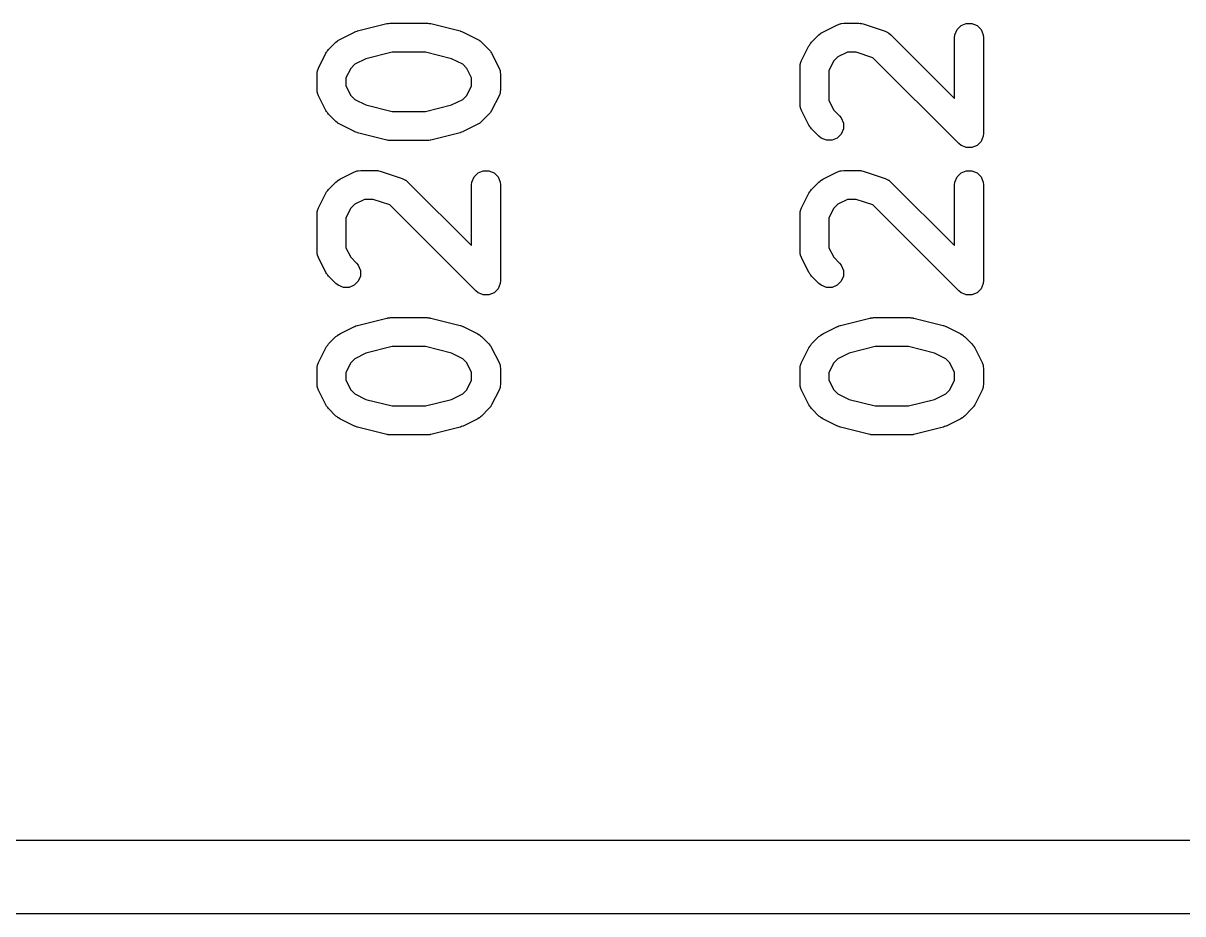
# Model space of a CAD drawing. Extents: x 164.6 to 215.9, y -98.7 to -77.7.
# Drawn here: x 184.44 to 190.44, y -97.08 to -92.47 of the extents above; entities that cross this region are included whole.
import ezdxf

# ---------------------------------------------------------------- set-up
doc = ezdxf.new("R2010")
doc.units = 0
doc.layers.add('BLACK', color=7, linetype='CONTINUOUS')

msp = doc.modelspace()

# ---------------------------------------------------------------- linework, layer by layer
at = {"layer": 'BLACK', "linetype": 'CONTINUOUS'}
for p, q in [((186.166486, -92.507047), (186.318867, -92.468952)), ((186.318867, -92.468952), (186.321404, -92.468576)), ((186.321404, -92.468576), (186.322425, -92.468154)), ((186.322425, -92.468154), (186.327927, -92.467612)), ((186.327927, -92.467612), (186.333412, -92.466801)), ((186.333412, -92.466801), (186.334507, -92.466964)), ((186.334507, -92.466964), (186.337057, -92.466713)), ((186.337057, -92.466713), (186.527533, -92.466713)), ((186.527533, -92.466713), (186.530086, -92.466964)), ((186.530086, -92.466964), (186.531178, -92.466802)), ((186.531178, -92.466802), (186.53665, -92.46761)), ((186.53665, -92.46761), (186.542165, -92.468154)), ((186.542165, -92.468154), (186.543186, -92.468577)), ((186.543186, -92.468577), (186.545723, -92.468952)), ((186.545723, -92.468952), (186.698104, -92.507047)), ((188.574944, -92.512726), (188.651135, -92.474631)), ((188.651135, -92.474631), (188.664867, -92.469376)), ((188.664867, -92.469376), (188.667554, -92.469185)), ((188.667554, -92.469185), (188.670044, -92.468154)), ((188.670044, -92.468154), (188.684676, -92.466713)), ((188.684676, -92.466713), (188.760866, -92.466713)), ((188.760866, -92.466713), (188.768271, -92.467442)), ((188.768271, -92.467442), (188.770246, -92.467302)), ((188.770246, -92.467302), (188.772843, -92.467892)), ((188.772843, -92.467892), (188.775498, -92.468154)), ((188.775498, -92.468154), (188.777329, -92.468912)), ((188.777329, -92.468912), (188.784583, -92.470562)), ((188.784583, -92.470562), (188.898869, -92.508657)), ((189.269935, -92.500045), (189.290627, -92.479353)), ((189.290627, -92.479353), (189.317663, -92.468154)), ((189.317663, -92.468154), (189.346927, -92.468154)), ((189.346927, -92.468154), (189.373963, -92.479353)), ((189.373963, -92.479353), (189.394655, -92.500045)), ((186.068644, -92.554785), (186.074944, -92.550821)), ((186.074944, -92.550821), (186.151135, -92.512726)), ((186.151135, -92.512726), (186.152204, -92.512316)), ((186.152204, -92.512316), (186.15264, -92.511994)), ((186.15264, -92.511994), (186.158785, -92.509798)), ((186.158785, -92.509798), (186.164867, -92.507471)), ((186.164867, -92.507471), (186.165406, -92.507432)), ((186.165406, -92.507432), (186.166486, -92.507047)), ((186.698104, -92.507047), (186.699183, -92.507432)), ((186.699183, -92.507432), (186.699723, -92.507471)), ((186.699723, -92.507471), (186.705804, -92.509798)), ((186.705804, -92.509798), (186.71195, -92.511994)), ((186.71195, -92.511994), (186.712385, -92.512316)), ((186.712385, -92.512316), (186.713455, -92.512726)), ((186.713455, -92.512726), (186.789645, -92.550821)), ((186.789645, -92.550821), (186.795941, -92.554784)), ((188.517357, -92.56487), (188.555452, -92.526775)), ((188.555452, -92.526775), (188.561201, -92.522056)), ((188.561201, -92.522056), (188.562501, -92.520558)), ((188.562501, -92.520558), (188.56476, -92.519136)), ((188.56476, -92.519136), (188.566817, -92.517448)), ((188.566817, -92.517448), (188.568644, -92.51669)), ((188.568644, -92.51669), (188.574944, -92.512726)), ((188.898869, -92.508657), (188.912294, -92.514651)), ((188.912294, -92.514651), (188.914329, -92.516416)), ((188.914329, -92.516416), (188.91682, -92.517448)), ((188.91682, -92.517448), (188.928185, -92.526775)), ((188.928185, -92.526775), (189.257295, -92.855885)), ((189.257295, -92.541713), (189.258736, -92.527081)), ((189.257295, -92.855885), (189.257295, -92.541713)), ((189.258736, -92.527081), (189.269935, -92.500045)), ((189.394655, -92.500045), (189.405854, -92.527081)), ((189.405854, -92.527081), (189.407295, -92.541713)), ((189.407295, -92.541713), (189.407295, -93.036951)), ((186.009718, -92.612273), (186.01114, -92.610014)), ((186.01114, -92.610014), (186.012638, -92.608714)), ((186.012638, -92.608714), (186.017357, -92.602965)), ((186.017357, -92.602965), (186.055452, -92.56487)), ((186.055452, -92.56487), (186.061201, -92.560151)), ((186.061201, -92.560151), (186.062501, -92.558653)), ((186.062501, -92.558653), (186.06476, -92.557231)), ((186.06476, -92.557231), (186.066817, -92.555543)), ((186.066817, -92.555543), (186.068644, -92.554785)), ((186.795941, -92.554784), (186.797771, -92.555542)), ((186.797771, -92.555542), (186.799829, -92.557231)), ((186.799829, -92.557231), (186.802088, -92.558653)), ((186.802088, -92.558653), (186.803387, -92.560151)), ((186.803387, -92.560151), (186.809136, -92.564869)), ((186.809136, -92.564869), (186.847232, -92.602964)), ((186.847232, -92.602964), (186.851952, -92.608715)), ((186.851952, -92.608715), (186.85345, -92.610014)), ((186.85345, -92.610014), (186.854869, -92.612269)), ((188.465213, -92.660553), (188.503308, -92.584362)), ((188.503308, -92.584362), (188.507272, -92.578062)), ((188.507272, -92.578062), (188.50803, -92.576235)), ((188.50803, -92.576235), (188.509718, -92.574178)), ((188.509718, -92.574178), (188.51114, -92.571919)), ((188.51114, -92.571919), (188.512638, -92.570619)), ((188.512638, -92.570619), (188.517357, -92.56487)), ((185.965213, -92.698648), (186.003308, -92.622457)), ((186.003308, -92.622457), (186.007272, -92.616157)), ((186.007272, -92.616157), (186.00803, -92.61433)), ((186.00803, -92.61433), (186.009718, -92.612273)), ((186.210851, -92.650572), (186.152911, -92.679542)), ((186.346291, -92.616713), (186.210851, -92.650572)), ((186.518299, -92.616713), (186.346291, -92.616713)), ((186.653738, -92.650572), (186.518299, -92.616713)), ((186.711677, -92.679542), (186.653738, -92.650572)), ((186.854869, -92.612269), (186.85656, -92.614329)), ((186.85656, -92.614329), (186.857318, -92.616159)), ((186.857318, -92.616159), (186.861282, -92.622457)), ((186.861282, -92.622457), (186.899377, -92.698648)), ((188.459958, -92.674285), (188.465213, -92.660553)), ((188.632029, -92.662329), (188.607295, -92.711798)), ((188.652911, -92.641447), (188.632029, -92.662329)), ((188.702381, -92.616713), (188.652911, -92.641447)), ((188.748696, -92.616713), (188.702381, -92.616713)), ((188.834638, -92.64536), (188.748696, -92.616713)), ((189.279262, -93.089984), (188.834638, -92.64536)), ((185.957295, -92.732189), (185.958736, -92.717557)), ((185.958736, -92.717557), (185.959767, -92.715067)), ((185.959767, -92.715067), (185.959958, -92.71238)), ((185.959958, -92.71238), (185.965213, -92.698648)), ((186.132029, -92.700424), (186.107295, -92.749893)), ((186.152911, -92.679542), (186.132029, -92.700424)), ((186.732561, -92.700425), (186.711677, -92.679542)), ((186.757295, -92.749893), (186.732561, -92.700425)), ((186.899377, -92.698648), (186.904632, -92.71238)), ((186.904632, -92.71238), (186.904822, -92.715067)), ((186.904822, -92.715067), (186.905854, -92.717557)), ((186.905854, -92.717557), (186.907295, -92.732189)), ((188.457295, -92.694094), (188.458736, -92.679462)), ((188.457295, -92.88457), (188.457295, -92.694094)), ((188.458736, -92.679462), (188.459767, -92.676972)), ((188.459767, -92.676972), (188.459958, -92.674285)), ((188.607295, -92.711798), (188.607295, -92.866865)), ((185.957295, -92.808379), (185.957295, -92.732189)), ((186.107295, -92.749893), (186.107295, -92.790674)), ((186.107295, -92.790674), (186.132029, -92.840143)), ((186.732561, -92.840142), (186.757295, -92.790674)), ((186.757295, -92.790674), (186.757295, -92.749893)), ((186.907295, -92.732189), (186.907295, -92.808379)), ((185.958736, -92.823011), (185.957295, -92.808379)), ((185.959767, -92.8255), (185.958736, -92.823011)), ((185.959958, -92.828188), (185.959767, -92.8255)), ((185.965213, -92.84192), (185.959958, -92.828188)), ((186.003308, -92.918111), (185.965213, -92.84192)), ((186.132029, -92.840143), (186.152911, -92.861025)), ((186.711677, -92.861025), (186.732561, -92.840142)), ((186.899377, -92.84192), (186.861282, -92.918111)), ((186.904632, -92.828188), (186.899377, -92.84192)), ((186.904822, -92.8255), (186.904632, -92.828188)), ((186.905854, -92.823011), (186.904822, -92.8255)), ((186.907295, -92.808379), (186.905854, -92.823011)), ((186.152911, -92.861025), (186.21085, -92.889995)), ((186.21085, -92.889995), (186.346292, -92.923856)), ((186.518298, -92.923856), (186.653737, -92.889995)), ((186.653737, -92.889995), (186.711677, -92.861025)), ((188.458736, -92.899202), (188.457295, -92.88457)), ((188.459767, -92.901691), (188.458736, -92.899202)), ((188.459958, -92.904379), (188.459767, -92.901691)), ((188.465213, -92.918111), (188.459958, -92.904379)), ((188.607295, -92.866865), (188.632029, -92.916333)), ((186.007272, -92.92441), (186.003308, -92.918111)), ((186.00803, -92.926238), (186.007272, -92.92441)), ((186.009718, -92.928294), (186.00803, -92.926238)), ((186.01114, -92.930554), (186.009718, -92.928294)), ((186.012638, -92.931853), (186.01114, -92.930554)), ((186.017357, -92.937603), (186.012638, -92.931853)), ((186.055452, -92.975698), (186.017357, -92.937603)), ((186.346292, -92.923856), (186.518298, -92.923856)), ((186.847232, -92.937604), (186.809136, -92.975699)), ((186.851952, -92.931852), (186.847232, -92.937604)), ((186.85345, -92.930554), (186.851952, -92.931852)), ((186.854869, -92.928298), (186.85345, -92.930554)), ((186.85656, -92.926239), (186.854869, -92.928298)), ((186.857318, -92.924408), (186.85656, -92.926239)), ((186.861282, -92.918111), (186.857318, -92.924408)), ((188.503308, -92.994301), (188.465213, -92.918111)), ((188.632029, -92.916333), (188.661519, -92.945824)), ((188.661519, -92.945824), (188.670846, -92.957189)), ((188.670846, -92.957189), (188.682044, -92.984225)), ((186.061201, -92.980416), (186.055452, -92.975698)), ((186.062501, -92.981915), (186.061201, -92.980416)), ((186.06476, -92.983336), (186.062501, -92.981915)), ((186.066817, -92.985025), (186.06476, -92.983336)), ((186.068644, -92.985782), (186.066817, -92.985025)), ((186.074944, -92.989747), (186.068644, -92.985782)), ((186.151135, -93.027842), (186.074944, -92.989747)), ((186.152204, -93.028251), (186.151135, -93.027842)), ((186.15264, -93.028574), (186.152204, -93.028251)), ((186.158791, -93.030772), (186.15264, -93.028574)), ((186.164867, -93.033097), (186.158791, -93.030772)), ((186.705798, -93.030772), (186.699723, -93.033097)), ((186.71195, -93.028574), (186.705798, -93.030772)), ((186.712385, -93.028251), (186.71195, -93.028574)), ((186.713455, -93.027842), (186.712385, -93.028251)), ((186.789645, -92.989747), (186.713455, -93.027842)), ((186.795941, -92.985783), (186.789645, -92.989747)), ((186.797771, -92.985026), (186.795941, -92.985783)), ((186.799829, -92.983336), (186.797771, -92.985026)), ((186.802088, -92.981915), (186.799829, -92.983336)), ((186.803387, -92.980416), (186.802088, -92.981915)), ((186.809136, -92.975699), (186.803387, -92.980416)), ((188.507271, -93.000597), (188.503308, -92.994301)), ((188.508029, -93.002427), (188.507271, -93.000597)), ((188.509718, -93.004485), (188.508029, -93.002427)), ((188.51114, -93.006744), (188.509718, -93.004485)), ((188.512638, -93.008043), (188.51114, -93.006744)), ((188.517356, -93.013792), (188.512638, -93.008043)), ((188.555451, -93.051888), (188.517356, -93.013792)), ((188.682044, -93.013488), (188.670845, -93.040524)), ((188.682044, -92.984225), (188.682044, -93.013488)), ((186.165405, -93.033135), (186.164867, -93.033097)), ((186.166485, -93.033521), (186.165405, -93.033135)), ((186.318867, -93.071617), (186.166485, -93.033521)), ((186.321403, -93.071992), (186.318867, -93.071617)), ((186.322425, -93.072415), (186.321403, -93.071992)), ((186.327937, -93.072957), (186.322425, -93.072415)), ((186.333411, -93.073767), (186.327937, -93.072957)), ((186.334503, -93.073604), (186.333411, -93.073767)), ((186.337057, -93.073856), (186.334503, -93.073604)), ((186.527533, -93.073856), (186.337057, -93.073856)), ((186.530086, -93.073604), (186.527533, -93.073856)), ((186.531179, -93.073767), (186.530086, -93.073604)), ((186.536653, -93.072957), (186.531179, -93.073767)), ((186.542165, -93.072415), (186.536653, -93.072957)), ((186.543185, -93.071992), (186.542165, -93.072415)), ((186.545724, -93.071617), (186.543185, -93.071992)), ((186.698105, -93.033521), (186.545724, -93.071617)), ((186.699184, -93.033135), (186.698105, -93.033521)), ((186.699723, -93.033097), (186.699184, -93.033135)), ((188.566816, -93.061216), (188.555451, -93.051888)), ((188.593852, -93.072415), (188.566816, -93.061216)), ((188.623115, -93.072415), (188.593852, -93.072415)), ((188.650152, -93.061217), (188.623115, -93.072415)), ((188.670845, -93.040524), (188.650152, -93.061217)), ((189.290627, -93.099312), (189.279262, -93.089984)), ((189.394656, -93.078619), (189.373963, -93.099312)), ((189.405854, -93.051583), (189.394656, -93.078619)), ((189.407295, -93.036951), (189.405854, -93.051583)), ((189.309744, -93.10723), (189.290627, -93.099312)), ((189.317663, -93.11051), (189.309744, -93.10723)), ((189.317664, -93.11051), (189.317663, -93.11051)), ((189.346927, -93.11051), (189.317664, -93.11051)), ((189.373963, -93.099312), (189.346927, -93.11051)), ((186.074944, -93.274631), (186.151135, -93.236536)), ((186.151135, -93.236536), (186.164867, -93.231281)), ((186.164867, -93.231281), (186.167554, -93.23109)), ((186.167554, -93.23109), (186.170044, -93.230059)), ((186.170044, -93.230059), (186.184676, -93.228618)), ((186.184676, -93.228618), (186.260866, -93.228618)), ((186.260866, -93.228618), (186.268271, -93.229347)), ((186.268271, -93.229347), (186.270246, -93.229207)), ((186.270246, -93.229207), (186.272843, -93.229797)), ((186.272843, -93.229797), (186.275498, -93.230059)), ((186.275498, -93.230059), (186.277329, -93.230817)), ((186.277329, -93.230817), (186.284583, -93.232467)), ((186.284583, -93.232467), (186.398869, -93.270562)), ((186.398869, -93.270562), (186.412294, -93.276556)), ((186.758736, -93.288986), (186.769935, -93.26195)), ((186.769935, -93.26195), (186.790627, -93.241258)), ((186.790627, -93.241258), (186.817663, -93.230059)), ((186.817663, -93.230059), (186.846927, -93.230059)), ((186.846927, -93.230059), (186.873963, -93.241258)), ((186.873963, -93.241258), (186.894655, -93.26195)), ((186.894655, -93.26195), (186.905854, -93.288986)), ((188.574944, -93.274631), (188.651135, -93.236536)), ((188.651135, -93.236536), (188.664867, -93.231281)), ((188.664867, -93.231281), (188.667554, -93.23109)), ((188.667554, -93.23109), (188.670044, -93.230059)), ((188.670044, -93.230059), (188.684676, -93.228618)), ((188.684676, -93.228618), (188.760866, -93.228618)), ((188.760866, -93.228618), (188.768271, -93.229347)), ((188.768271, -93.229347), (188.770246, -93.229207)), ((188.770246, -93.229207), (188.772843, -93.229797)), ((188.772843, -93.229797), (188.775498, -93.230059)), ((188.775498, -93.230059), (188.777329, -93.230817)), ((188.777329, -93.230817), (188.784583, -93.232467)), ((188.784583, -93.232467), (188.898869, -93.270562)), ((188.898869, -93.270562), (188.912294, -93.276556)), ((189.258736, -93.288986), (189.269935, -93.26195)), ((189.269935, -93.26195), (189.290627, -93.241258)), ((189.290627, -93.241258), (189.317663, -93.230059)), ((189.317663, -93.230059), (189.346927, -93.230059)), ((189.346927, -93.230059), (189.373963, -93.241258)), ((189.373963, -93.241258), (189.394655, -93.26195)), ((189.394655, -93.26195), (189.405854, -93.288986)), ((186.012638, -93.332524), (186.017357, -93.326775)), ((186.017357, -93.326775), (186.055452, -93.28868)), ((186.055452, -93.28868), (186.061201, -93.283961)), ((186.061201, -93.283961), (186.062501, -93.282463)), ((186.062501, -93.282463), (186.06476, -93.281041)), ((186.06476, -93.281041), (186.066817, -93.279353)), ((186.066817, -93.279353), (186.068644, -93.278595)), ((186.068644, -93.278595), (186.074944, -93.274631)), ((186.412294, -93.276556), (186.414329, -93.278321)), ((186.414329, -93.278321), (186.41682, -93.279353)), ((186.41682, -93.279353), (186.428185, -93.28868)), ((186.428185, -93.28868), (186.757295, -93.61779)), ((186.757295, -93.303618), (186.758736, -93.288986)), ((186.757295, -93.61779), (186.757295, -93.303618)), ((186.905854, -93.288986), (186.907295, -93.303618)), ((186.907295, -93.303618), (186.907295, -93.798856)), ((188.512638, -93.332524), (188.517357, -93.326775)), ((188.517357, -93.326775), (188.555452, -93.28868)), ((188.555452, -93.28868), (188.561201, -93.283961)), ((188.561201, -93.283961), (188.562501, -93.282463)), ((188.562501, -93.282463), (188.56476, -93.281041)), ((188.56476, -93.281041), (188.566817, -93.279353)), ((188.566817, -93.279353), (188.568644, -93.278595)), ((188.568644, -93.278595), (188.574944, -93.274631)), ((188.912294, -93.276556), (188.914329, -93.278321)), ((188.914329, -93.278321), (188.91682, -93.279353)), ((188.91682, -93.279353), (188.928185, -93.28868)), ((188.928185, -93.28868), (189.257295, -93.61779)), ((189.257295, -93.303618), (189.258736, -93.288986)), ((189.257295, -93.61779), (189.257295, -93.303618)), ((189.405854, -93.288986), (189.407295, -93.303618)), ((189.407295, -93.303618), (189.407295, -93.798856)), ((185.965213, -93.422458), (186.003308, -93.346267)), ((186.003308, -93.346267), (186.007272, -93.339967)), ((186.007272, -93.339967), (186.00803, -93.33814)), ((186.00803, -93.33814), (186.009718, -93.336083)), ((186.009718, -93.336083), (186.01114, -93.333824)), ((186.01114, -93.333824), (186.012638, -93.332524)), ((186.202381, -93.378618), (186.152911, -93.403352)), ((186.248696, -93.378618), (186.202381, -93.378618)), ((186.334638, -93.407265), (186.248696, -93.378618)), ((188.465213, -93.422458), (188.503308, -93.346267)), ((188.503308, -93.346267), (188.507272, -93.339967)), ((188.507272, -93.339967), (188.50803, -93.33814)), ((188.50803, -93.33814), (188.509718, -93.336083)), ((188.509718, -93.336083), (188.51114, -93.333824)), ((188.51114, -93.333824), (188.512638, -93.332524)), ((188.702381, -93.378618), (188.652911, -93.403352)), ((188.748696, -93.378618), (188.702381, -93.378618)), ((188.834638, -93.407265), (188.748696, -93.378618)), ((185.957295, -93.455999), (185.958736, -93.441367)), ((185.958736, -93.441367), (185.959767, -93.438877)), ((185.959767, -93.438877), (185.959958, -93.43619)), ((185.959958, -93.43619), (185.965213, -93.422458)), ((186.132029, -93.424234), (186.107295, -93.473703)), ((186.152911, -93.403352), (186.132029, -93.424234)), ((186.779262, -93.851889), (186.334638, -93.407265)), ((188.457295, -93.455999), (188.458736, -93.441367)), ((188.458736, -93.441367), (188.459767, -93.438877)), ((188.459767, -93.438877), (188.459958, -93.43619)), ((188.459958, -93.43619), (188.465213, -93.422458)), ((188.632029, -93.424234), (188.607295, -93.473703)), ((188.652911, -93.403352), (188.632029, -93.424234)), ((189.279262, -93.851889), (188.834638, -93.407265)), ((185.957295, -93.646475), (185.957295, -93.455999)), ((186.107295, -93.473703), (186.107295, -93.62877)), ((188.457295, -93.646475), (188.457295, -93.455999)), ((188.607295, -93.473703), (188.607295, -93.62877)), ((186.107295, -93.62877), (186.132029, -93.678238)), ((188.607295, -93.62877), (188.632029, -93.678238)), ((185.958736, -93.661107), (185.957295, -93.646475)), ((185.959767, -93.663596), (185.958736, -93.661107)), ((185.959958, -93.666284), (185.959767, -93.663596)), ((185.965213, -93.680016), (185.959958, -93.666284)), ((186.003308, -93.756206), (185.965213, -93.680016)), ((186.132029, -93.678238), (186.161519, -93.707729)), ((188.458736, -93.661107), (188.457295, -93.646475)), ((188.459767, -93.663596), (188.458736, -93.661107)), ((188.459958, -93.666284), (188.459767, -93.663596)), ((188.465213, -93.680016), (188.459958, -93.666284)), ((188.503308, -93.756206), (188.465213, -93.680016)), ((188.632029, -93.678238), (188.661519, -93.707729)), ((186.161519, -93.707729), (186.170846, -93.719094)), ((186.170846, -93.719094), (186.182044, -93.74613)), ((186.182044, -93.74613), (186.182044, -93.775393)), ((188.661519, -93.707729), (188.670846, -93.719094)), ((188.670846, -93.719094), (188.682044, -93.74613)), ((188.682044, -93.74613), (188.682044, -93.775393)), ((186.007271, -93.762502), (186.003308, -93.756206)), ((186.008029, -93.764332), (186.007271, -93.762502)), ((186.009718, -93.76639), (186.008029, -93.764332)), ((186.01114, -93.768649), (186.009718, -93.76639)), ((186.012638, -93.769948), (186.01114, -93.768649)), ((186.017356, -93.775697), (186.012638, -93.769948)), ((186.055451, -93.813793), (186.017356, -93.775697)), ((186.170845, -93.802429), (186.150152, -93.823122)), ((186.182044, -93.775393), (186.170845, -93.802429)), ((186.907295, -93.798856), (186.905854, -93.813488)), ((188.507271, -93.762502), (188.503308, -93.756206)), ((188.508029, -93.764332), (188.507271, -93.762502)), ((188.509718, -93.76639), (188.508029, -93.764332)), ((188.51114, -93.768649), (188.509718, -93.76639)), ((188.512638, -93.769948), (188.51114, -93.768649)), ((188.517356, -93.775697), (188.512638, -93.769948)), ((188.555451, -93.813793), (188.517356, -93.775697)), ((188.670845, -93.802429), (188.650152, -93.823122)), ((188.682044, -93.775393), (188.670845, -93.802429)), ((189.407295, -93.798856), (189.405854, -93.813488)), ((186.066816, -93.823121), (186.055451, -93.813793)), ((186.093852, -93.83432), (186.066816, -93.823121)), ((186.123115, -93.83432), (186.093852, -93.83432)), ((186.150152, -93.823122), (186.123115, -93.83432)), ((186.790627, -93.861217), (186.779262, -93.851889)), ((186.809744, -93.869135), (186.790627, -93.861217)), ((186.817663, -93.872415), (186.809744, -93.869135)), ((186.873963, -93.861217), (186.846927, -93.872415)), ((186.894656, -93.840524), (186.873963, -93.861217)), ((186.905854, -93.813488), (186.894656, -93.840524)), ((188.566816, -93.823121), (188.555451, -93.813793)), ((188.593852, -93.83432), (188.566816, -93.823121)), ((188.623115, -93.83432), (188.593852, -93.83432)), ((188.650152, -93.823122), (188.623115, -93.83432)), ((189.290627, -93.861217), (189.279262, -93.851889)), ((189.309744, -93.869135), (189.290627, -93.861217)), ((189.317663, -93.872415), (189.309744, -93.869135)), ((189.373963, -93.861217), (189.346927, -93.872415)), ((189.394656, -93.840524), (189.373963, -93.861217)), ((189.405854, -93.813488), (189.394656, -93.840524)), ((186.817664, -93.872415), (186.817663, -93.872415)), ((186.846927, -93.872415), (186.817664, -93.872415)), ((189.317664, -93.872415), (189.317663, -93.872415)), ((189.346927, -93.872415), (189.317664, -93.872415)), ((186.322425, -93.991964), (186.327927, -93.991422)), ((186.327927, -93.991422), (186.333412, -93.990611)), ((186.333412, -93.990611), (186.334507, -93.990774)), ((186.334507, -93.990774), (186.337057, -93.990523)), ((186.337057, -93.990523), (186.527533, -93.990523)), ((186.527533, -93.990523), (186.530086, -93.990774)), ((186.530086, -93.990774), (186.531178, -93.990612)), ((186.531178, -93.990612), (186.53665, -93.99142)), ((186.53665, -93.99142), (186.542165, -93.991964)), ((188.822425, -93.991964), (188.827927, -93.991422)), ((188.827927, -93.991422), (188.833412, -93.990611)), ((188.833412, -93.990611), (188.834507, -93.990774)), ((188.834507, -93.990774), (188.837057, -93.990523)), ((188.837057, -93.990523), (189.027533, -93.990523)), ((189.027533, -93.990523), (189.030086, -93.990774)), ((189.030086, -93.990774), (189.031178, -93.990612)), ((189.031178, -93.990612), (189.03665, -93.99142)), ((189.03665, -93.99142), (189.042165, -93.991964)), ((186.074944, -94.074631), (186.151135, -94.036536)), ((186.151135, -94.036536), (186.152204, -94.036126)), ((186.152204, -94.036126), (186.15264, -94.035804)), ((186.15264, -94.035804), (186.158785, -94.033608)), ((186.158785, -94.033608), (186.164867, -94.031281)), ((186.164867, -94.031281), (186.165406, -94.031242)), ((186.165406, -94.031242), (186.166486, -94.030857)), ((186.166486, -94.030857), (186.318867, -93.992762)), ((186.318867, -93.992762), (186.321404, -93.992386)), ((186.321404, -93.992386), (186.322425, -93.991964)), ((186.542165, -93.991964), (186.543186, -93.992387)), ((186.543186, -93.992387), (186.545723, -93.992762)), ((186.545723, -93.992762), (186.698104, -94.030857)), ((186.698104, -94.030857), (186.699183, -94.031242)), ((186.699183, -94.031242), (186.699723, -94.031281)), ((186.699723, -94.031281), (186.705804, -94.033608)), ((186.705804, -94.033608), (186.71195, -94.035804)), ((186.71195, -94.035804), (186.712385, -94.036126)), ((186.712385, -94.036126), (186.713455, -94.036536)), ((186.713455, -94.036536), (186.789645, -94.074631)), ((188.574944, -94.074631), (188.651135, -94.036536)), ((188.651135, -94.036536), (188.652204, -94.036126)), ((188.652204, -94.036126), (188.65264, -94.035804)), ((188.65264, -94.035804), (188.658785, -94.033608)), ((188.658785, -94.033608), (188.664867, -94.031281)), ((188.664867, -94.031281), (188.665406, -94.031242)), ((188.665406, -94.031242), (188.666486, -94.030857)), ((188.666486, -94.030857), (188.818867, -93.992762)), ((188.818867, -93.992762), (188.821404, -93.992386)), ((188.821404, -93.992386), (188.822425, -93.991964)), ((189.042165, -93.991964), (189.043186, -93.992387)), ((189.043186, -93.992387), (189.045723, -93.992762)), ((189.045723, -93.992762), (189.198104, -94.030857)), ((189.198104, -94.030857), (189.199183, -94.031242)), ((189.199183, -94.031242), (189.199723, -94.031281)), ((189.199723, -94.031281), (189.205804, -94.033608)), ((189.205804, -94.033608), (189.21195, -94.035804)), ((189.21195, -94.035804), (189.212385, -94.036126)), ((189.212385, -94.036126), (189.213455, -94.036536)), ((189.213455, -94.036536), (189.289645, -94.074631)), ((186.017357, -94.126775), (186.055452, -94.08868)), ((186.055452, -94.08868), (186.061201, -94.083961)), ((186.061201, -94.083961), (186.062501, -94.082463)), ((186.062501, -94.082463), (186.06476, -94.081041)), ((186.06476, -94.081041), (186.066817, -94.079353)), ((186.066817, -94.079353), (186.068644, -94.078595)), ((186.068644, -94.078595), (186.074944, -94.074631)), ((186.789645, -94.074631), (186.795941, -94.078594)), ((186.795941, -94.078594), (186.797771, -94.079352)), ((186.797771, -94.079352), (186.799829, -94.081041)), ((186.799829, -94.081041), (186.802088, -94.082463)), ((186.802088, -94.082463), (186.803387, -94.083961)), ((186.803387, -94.083961), (186.809136, -94.088679)), ((186.809136, -94.088679), (186.847232, -94.126774)), ((188.517357, -94.126775), (188.555452, -94.08868)), ((188.555452, -94.08868), (188.561201, -94.083961)), ((188.561201, -94.083961), (188.562501, -94.082463)), ((188.562501, -94.082463), (188.56476, -94.081041)), ((188.56476, -94.081041), (188.566817, -94.079353)), ((188.566817, -94.079353), (188.568644, -94.078595)), ((188.568644, -94.078595), (188.574944, -94.074631)), ((189.289645, -94.074631), (189.295941, -94.078594)), ((189.295941, -94.078594), (189.297771, -94.079352)), ((189.297771, -94.079352), (189.299829, -94.081041)), ((189.299829, -94.081041), (189.302088, -94.082463)), ((189.302088, -94.082463), (189.303387, -94.083961)), ((189.303387, -94.083961), (189.309136, -94.088679)), ((189.309136, -94.088679), (189.347232, -94.126774)), ((185.965213, -94.222458), (186.003308, -94.146267)), ((186.003308, -94.146267), (186.007272, -94.139967)), ((186.007272, -94.139967), (186.00803, -94.13814)), ((186.00803, -94.13814), (186.009718, -94.136083)), ((186.009718, -94.136083), (186.01114, -94.133824)), ((186.01114, -94.133824), (186.012638, -94.132524)), ((186.012638, -94.132524), (186.017357, -94.126775)), ((186.346291, -94.140523), (186.210851, -94.174382)), ((186.518299, -94.140523), (186.346291, -94.140523)), ((186.653738, -94.174382), (186.518299, -94.140523)), ((186.847232, -94.126774), (186.851952, -94.132525)), ((186.851952, -94.132525), (186.85345, -94.133824)), ((186.85345, -94.133824), (186.854869, -94.136079)), ((186.854869, -94.136079), (186.85656, -94.138139)), ((186.85656, -94.138139), (186.857318, -94.139969)), ((186.857318, -94.139969), (186.861282, -94.146267)), ((186.861282, -94.146267), (186.899377, -94.222458)), ((188.465213, -94.222458), (188.503308, -94.146267)), ((188.503308, -94.146267), (188.507272, -94.139967)), ((188.507272, -94.139967), (188.50803, -94.13814)), ((188.50803, -94.13814), (188.509718, -94.136083)), ((188.509718, -94.136083), (188.51114, -94.133824)), ((188.51114, -94.133824), (188.512638, -94.132524)), ((188.512638, -94.132524), (188.517357, -94.126775)), ((188.846291, -94.140523), (188.710851, -94.174382)), ((189.018299, -94.140523), (188.846291, -94.140523)), ((189.153738, -94.174382), (189.018299, -94.140523)), ((189.347232, -94.126774), (189.351952, -94.132525)), ((189.351952, -94.132525), (189.35345, -94.133824)), ((189.35345, -94.133824), (189.354869, -94.136079)), ((189.354869, -94.136079), (189.35656, -94.138139)), ((189.35656, -94.138139), (189.357318, -94.139969)), ((189.357318, -94.139969), (189.361282, -94.146267)), ((189.361282, -94.146267), (189.399377, -94.222458)), ((185.959958, -94.23619), (185.965213, -94.222458)), ((186.132029, -94.224234), (186.107295, -94.273703)), ((186.152911, -94.203352), (186.132029, -94.224234)), ((186.210851, -94.174382), (186.152911, -94.203352)), ((186.711677, -94.203352), (186.653738, -94.174382)), ((186.732561, -94.224235), (186.711677, -94.203352)), ((186.757295, -94.273703), (186.732561, -94.224235)), ((186.899377, -94.222458), (186.904632, -94.23619)), ((188.459958, -94.23619), (188.465213, -94.222458)), ((188.632029, -94.224234), (188.607295, -94.273703)), ((188.652911, -94.203352), (188.632029, -94.224234)), ((188.710851, -94.174382), (188.652911, -94.203352)), ((189.211677, -94.203352), (189.153738, -94.174382)), ((189.232561, -94.224235), (189.211677, -94.203352)), ((189.257295, -94.273703), (189.232561, -94.224235)), ((189.399377, -94.222458), (189.404632, -94.23619)), ((185.957295, -94.255999), (185.958736, -94.241367)), ((185.957295, -94.332189), (185.957295, -94.255999)), ((185.958736, -94.241367), (185.959767, -94.238877)), ((185.959767, -94.238877), (185.959958, -94.23619)), ((186.107295, -94.273703), (186.107295, -94.314484)), ((186.757295, -94.314484), (186.757295, -94.273703)), ((186.904632, -94.23619), (186.904822, -94.238877)), ((186.904822, -94.238877), (186.905854, -94.241367)), ((186.905854, -94.241367), (186.907295, -94.255999)), ((186.907295, -94.255999), (186.907295, -94.332189)), ((188.457295, -94.255999), (188.458736, -94.241367)), ((188.457295, -94.332189), (188.457295, -94.255999)), ((188.458736, -94.241367), (188.459767, -94.238877)), ((188.459767, -94.238877), (188.459958, -94.23619)), ((188.607295, -94.273703), (188.607295, -94.314484)), ((189.257295, -94.314484), (189.257295, -94.273703)), ((189.404632, -94.23619), (189.404822, -94.238877)), ((189.404822, -94.238877), (189.405854, -94.241367)), ((189.405854, -94.241367), (189.407295, -94.255999)), ((189.407295, -94.255999), (189.407295, -94.332189)), ((185.958736, -94.346821), (185.957295, -94.332189)), ((185.959767, -94.34931), (185.958736, -94.346821)), ((185.959958, -94.351998), (185.959767, -94.34931)), ((186.107295, -94.314484), (186.132029, -94.363953)), ((186.732561, -94.363952), (186.757295, -94.314484)), ((186.904822, -94.34931), (186.904632, -94.351998)), ((186.905854, -94.346821), (186.904822, -94.34931)), ((186.907295, -94.332189), (186.905854, -94.346821)), ((188.458736, -94.346821), (188.457295, -94.332189)), ((188.459767, -94.34931), (188.458736, -94.346821)), ((188.459958, -94.351998), (188.459767, -94.34931)), ((188.607295, -94.314484), (188.632029, -94.363953)), ((189.232561, -94.363952), (189.257295, -94.314484)), ((189.404822, -94.34931), (189.404632, -94.351998)), ((189.405854, -94.346821), (189.404822, -94.34931)), ((189.407295, -94.332189), (189.405854, -94.346821)), ((185.965213, -94.36573), (185.959958, -94.351998)), ((186.003308, -94.441921), (185.965213, -94.36573)), ((186.132029, -94.363953), (186.152911, -94.384835)), ((186.152911, -94.384835), (186.21085, -94.413805)), ((186.653737, -94.413805), (186.711677, -94.384835)), ((186.711677, -94.384835), (186.732561, -94.363952)), ((186.899377, -94.36573), (186.861282, -94.441921)), ((186.904632, -94.351998), (186.899377, -94.36573)), ((188.465213, -94.36573), (188.459958, -94.351998)), ((188.503308, -94.441921), (188.465213, -94.36573)), ((188.632029, -94.363953), (188.652911, -94.384835)), ((188.652911, -94.384835), (188.71085, -94.413805)), ((189.153737, -94.413805), (189.211677, -94.384835)), ((189.211677, -94.384835), (189.232561, -94.363952)), ((189.399377, -94.36573), (189.361282, -94.441921)), ((189.404632, -94.351998), (189.399377, -94.36573)), ((186.007272, -94.44822), (186.003308, -94.441921)), ((186.00803, -94.450048), (186.007272, -94.44822)), ((186.009718, -94.452104), (186.00803, -94.450048)), ((186.01114, -94.454364), (186.009718, -94.452104)), ((186.012638, -94.455663), (186.01114, -94.454364)), ((186.017357, -94.461413), (186.012638, -94.455663)), ((186.055452, -94.499508), (186.017357, -94.461413)), ((186.21085, -94.413805), (186.346292, -94.447666)), ((186.346292, -94.447666), (186.518298, -94.447666)), ((186.518298, -94.447666), (186.653737, -94.413805)), ((186.847232, -94.461414), (186.809136, -94.499509)), ((186.851952, -94.455662), (186.847232, -94.461414)), ((186.85345, -94.454364), (186.851952, -94.455662)), ((186.854869, -94.452108), (186.85345, -94.454364)), ((186.85656, -94.450049), (186.854869, -94.452108)), ((186.857318, -94.448218), (186.85656, -94.450049)), ((186.861282, -94.441921), (186.857318, -94.448218)), ((188.507272, -94.44822), (188.503308, -94.441921)), ((188.50803, -94.450048), (188.507272, -94.44822)), ((188.509718, -94.452104), (188.50803, -94.450048)), ((188.51114, -94.454364), (188.509718, -94.452104)), ((188.512638, -94.455663), (188.51114, -94.454364)), ((188.517357, -94.461413), (188.512638, -94.455663)), ((188.555452, -94.499508), (188.517357, -94.461413)), ((188.71085, -94.413805), (188.846292, -94.447666)), ((188.846292, -94.447666), (189.018298, -94.447666)), ((189.018298, -94.447666), (189.153737, -94.413805)), ((189.347232, -94.461414), (189.309136, -94.499509)), ((189.351952, -94.455662), (189.347232, -94.461414)), ((189.35345, -94.454364), (189.351952, -94.455662)), ((189.354869, -94.452108), (189.35345, -94.454364)), ((189.35656, -94.450049), (189.354869, -94.452108)), ((189.357318, -94.448218), (189.35656, -94.450049)), ((189.361282, -94.441921), (189.357318, -94.448218)), ((186.061201, -94.504226), (186.055452, -94.499508)), ((186.062501, -94.505725), (186.061201, -94.504226)), ((186.06476, -94.507146), (186.062501, -94.505725)), ((186.066817, -94.508835), (186.06476, -94.507146)), ((186.068644, -94.509592), (186.066817, -94.508835)), ((186.074944, -94.513557), (186.068644, -94.509592)), ((186.151135, -94.551652), (186.074944, -94.513557)), ((186.789645, -94.513557), (186.713455, -94.551652)), ((186.795941, -94.509593), (186.789645, -94.513557)), ((186.797771, -94.508836), (186.795941, -94.509593)), ((186.799829, -94.507146), (186.797771, -94.508836)), ((186.802088, -94.505725), (186.799829, -94.507146)), ((186.803387, -94.504226), (186.802088, -94.505725)), ((186.809136, -94.499509), (186.803387, -94.504226)), ((188.561201, -94.504226), (188.555452, -94.499508)), ((188.562501, -94.505725), (188.561201, -94.504226)), ((188.56476, -94.507146), (188.562501, -94.505725)), ((188.566817, -94.508835), (188.56476, -94.507146)), ((188.568644, -94.509592), (188.566817, -94.508835)), ((188.574944, -94.513557), (188.568644, -94.509592)), ((188.651135, -94.551652), (188.574944, -94.513557)), ((189.289645, -94.513557), (189.213455, -94.551652)), ((189.295941, -94.509593), (189.289645, -94.513557)), ((189.297771, -94.508836), (189.295941, -94.509593)), ((189.299829, -94.507146), (189.297771, -94.508836)), ((189.302088, -94.505725), (189.299829, -94.507146)), ((189.303387, -94.504226), (189.302088, -94.505725)), ((189.309136, -94.499509), (189.303387, -94.504226)), ((186.152204, -94.552061), (186.151135, -94.551652)), ((186.15264, -94.552384), (186.152204, -94.552061)), ((186.158791, -94.554582), (186.15264, -94.552384)), ((186.164867, -94.556907), (186.158791, -94.554582)), ((186.165405, -94.556945), (186.164867, -94.556907)), ((186.166485, -94.557331), (186.165405, -94.556945)), ((186.318867, -94.595427), (186.166485, -94.557331)), ((186.698105, -94.557331), (186.545724, -94.595427)), ((186.699184, -94.556945), (186.698105, -94.557331)), ((186.699723, -94.556907), (186.699184, -94.556945)), ((186.705798, -94.554582), (186.699723, -94.556907)), ((186.71195, -94.552384), (186.705798, -94.554582)), ((186.712385, -94.552061), (186.71195, -94.552384)), ((186.713455, -94.551652), (186.712385, -94.552061)), ((188.652204, -94.552061), (188.651135, -94.551652)), ((188.65264, -94.552384), (188.652204, -94.552061)), ((188.658791, -94.554582), (188.65264, -94.552384)), ((188.664867, -94.556907), (188.658791, -94.554582)), ((188.665405, -94.556945), (188.664867, -94.556907)), ((188.666485, -94.557331), (188.665405, -94.556945)), ((188.818867, -94.595427), (188.666485, -94.557331)), ((189.198105, -94.557331), (189.045724, -94.595427)), ((189.199184, -94.556945), (189.198105, -94.557331)), ((189.199723, -94.556907), (189.199184, -94.556945)), ((189.205798, -94.554582), (189.199723, -94.556907)), ((189.21195, -94.552384), (189.205798, -94.554582)), ((189.212385, -94.552061), (189.21195, -94.552384)), ((189.213455, -94.551652), (189.212385, -94.552061)), ((186.321403, -94.595802), (186.318867, -94.595427)), ((186.322425, -94.596225), (186.321403, -94.595802)), ((186.327937, -94.596767), (186.322425, -94.596225)), ((186.333411, -94.597577), (186.327937, -94.596767)), ((186.334503, -94.597414), (186.333411, -94.597577)), ((186.337057, -94.597666), (186.334503, -94.597414)), ((186.527533, -94.597666), (186.337057, -94.597666)), ((186.530086, -94.597414), (186.527533, -94.597666)), ((186.531179, -94.597577), (186.530086, -94.597414)), ((186.536653, -94.596767), (186.531179, -94.597577)), ((186.542165, -94.596225), (186.536653, -94.596767)), ((186.543185, -94.595802), (186.542165, -94.596225)), ((186.545724, -94.595427), (186.543185, -94.595802)), ((188.821403, -94.595802), (188.818867, -94.595427)), ((188.822425, -94.596225), (188.821403, -94.595802)), ((188.827937, -94.596767), (188.822425, -94.596225)), ((188.833411, -94.597577), (188.827937, -94.596767)), ((188.834503, -94.597414), (188.833411, -94.597577)), ((188.837057, -94.597666), (188.834503, -94.597414)), ((189.027533, -94.597666), (188.837057, -94.597666)), ((189.030086, -94.597414), (189.027533, -94.597666)), ((189.031179, -94.597577), (189.030086, -94.597414)), ((189.036653, -94.596767), (189.031179, -94.597577)), ((189.042165, -94.596225), (189.036653, -94.596767)), ((189.043185, -94.595802), (189.042165, -94.596225)), ((189.045724, -94.595427), (189.043185, -94.595802)), ((172.43, -96.6945), (202.7195, -96.6945)), ((202.91, -97.0755), (172.43, -97.0755))]:
    msp.add_line(p, q, dxfattribs=at)

doc.saveas('drawing.dxf')
